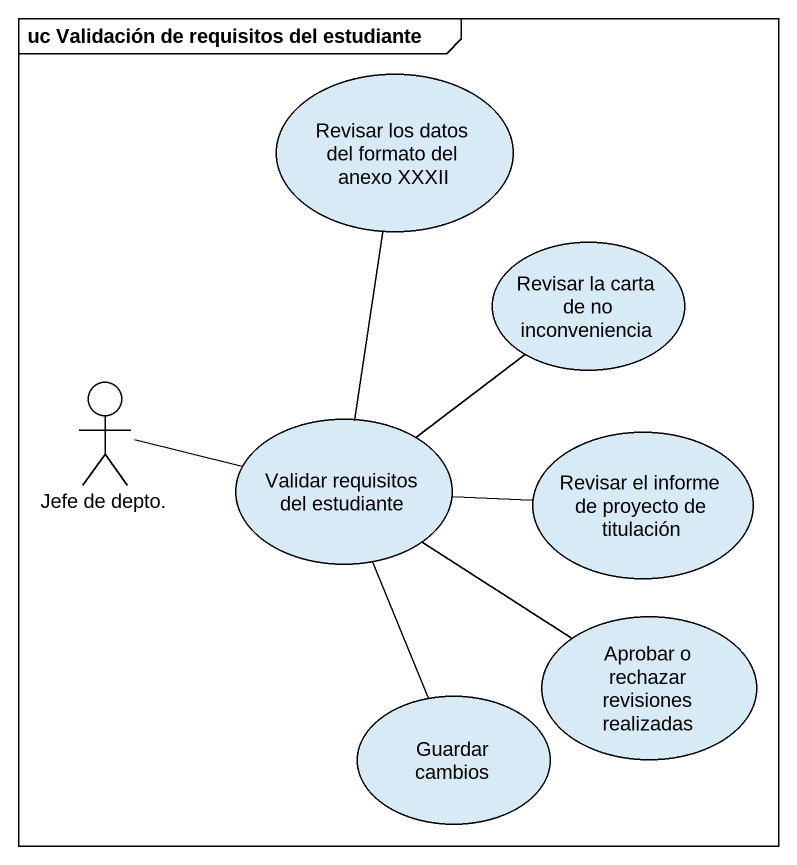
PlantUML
@startuml
mainframe uc Validación de requisitos del estudiante
usecase "Revisar los datos del formato del anexo XXXII" as Revisar_los_datos_del
usecase "Revisar la carta de no inconveniencia" as Revisar_la_carta_de_no
actor "Jefe de depto." as Jefe_de_depto
usecase "Validar requisitos del estudiante" as Validar_requisitos_del
usecase "Revisar el informe de proyecto de titulación" as Revisar_el_informe_de
usecase "Aprobar o rechazar revisiones realizadas" as Aprobar_o_rechazar
usecase "Guardar cambios" as Guardar_cambios
Jefe_de_depto -right- Validar_requisitos_del
Validar_requisitos_del -up- Revisar_los_datos_del
Validar_requisitos_del -up- Revisar_la_carta_de_no
Validar_requisitos_del -right- Revisar_el_informe_de
Validar_requisitos_del -- Aprobar_o_rechazar
Validar_requisitos_del -- Guardar_cambios
@enduml
